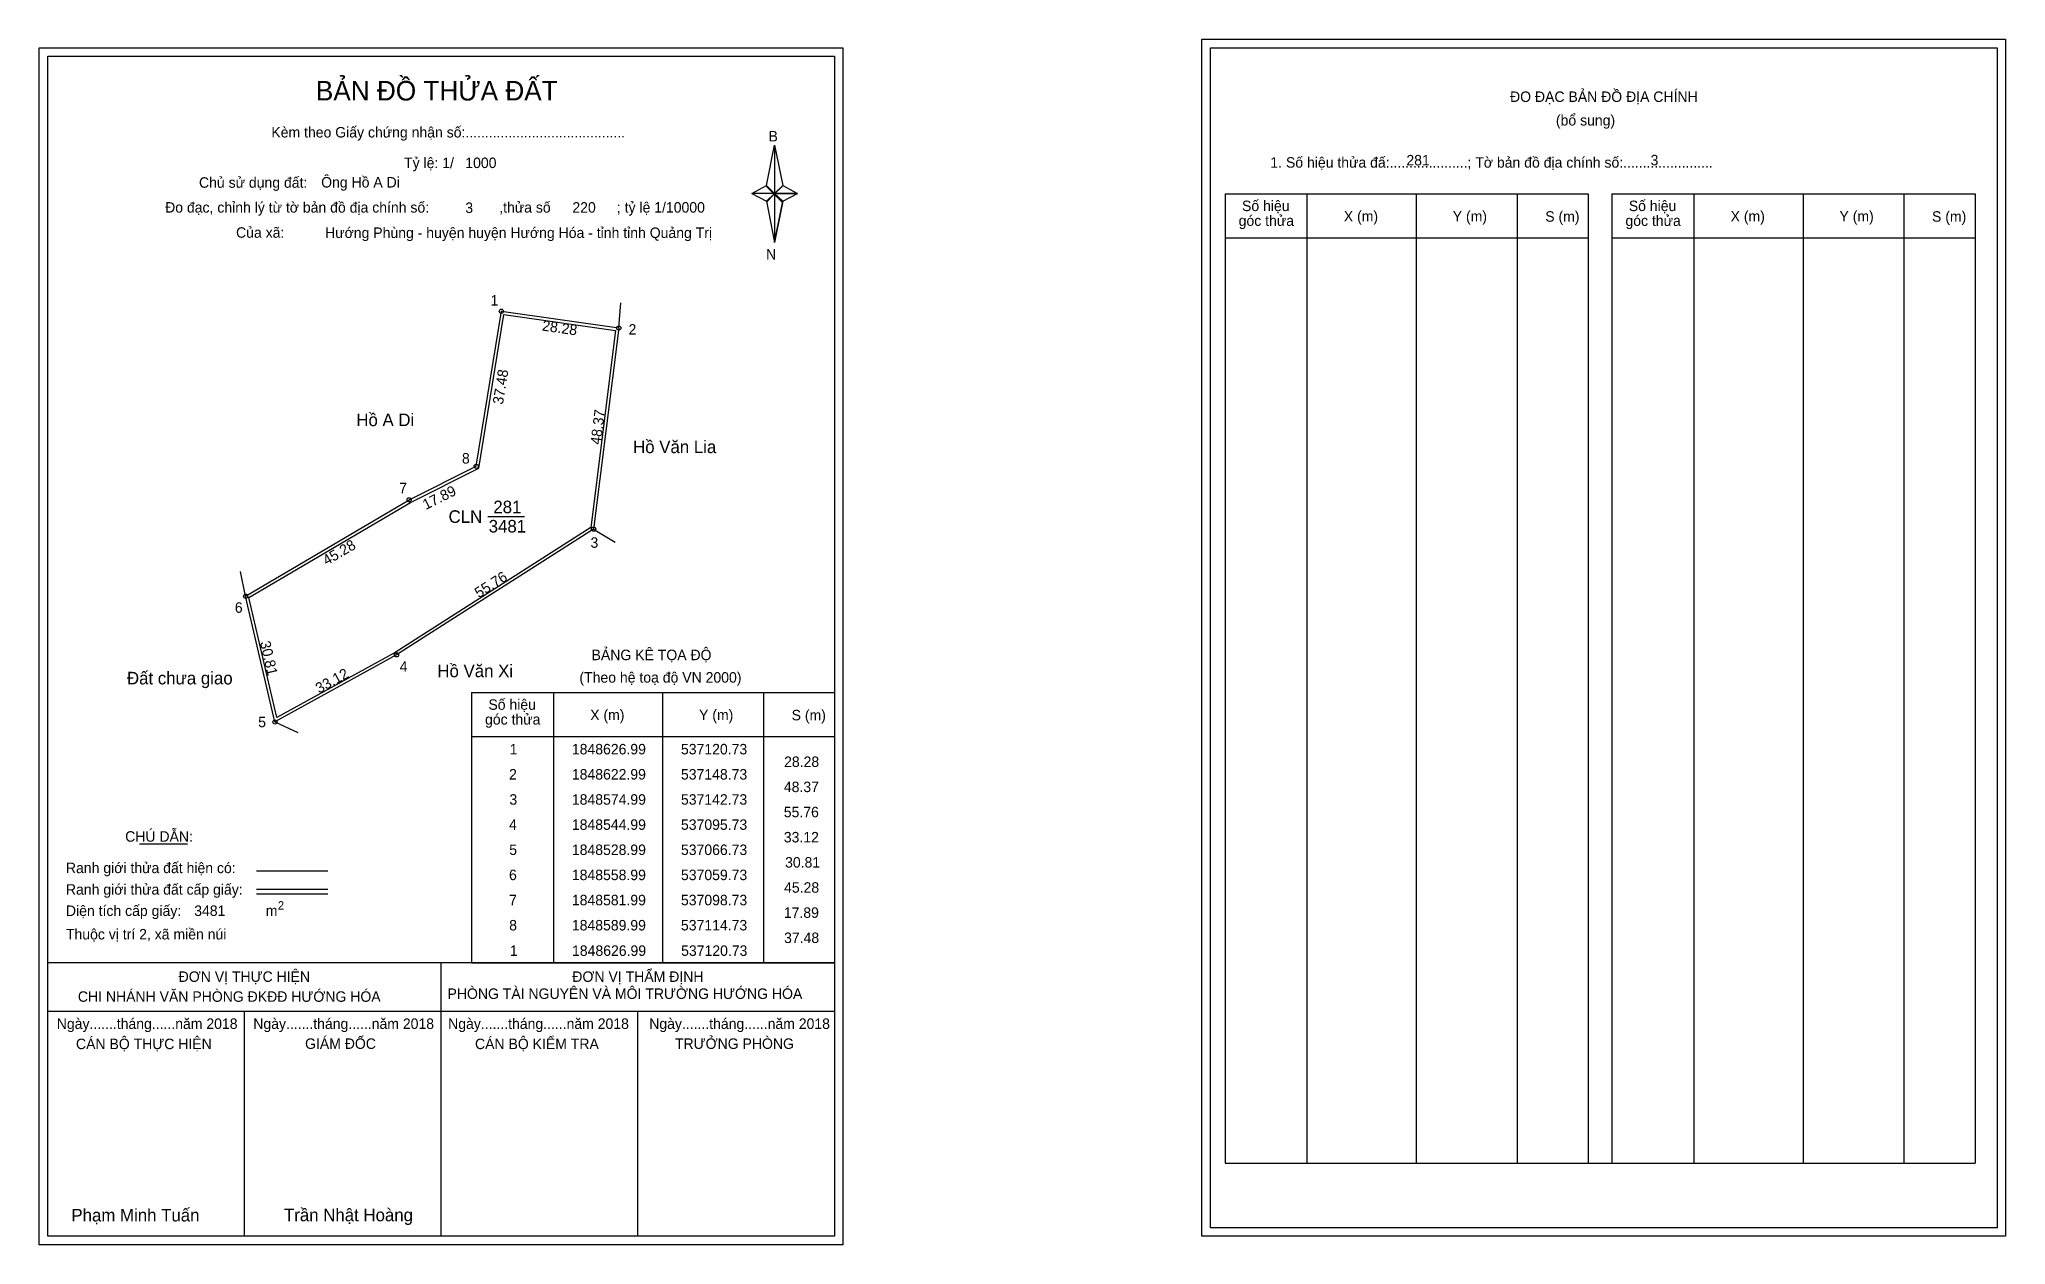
# Model space of a CAD drawing. Extents: x 537011 to 537480, y 1848404 to 1848692.
import ezdxf

# ---------------------------------------------------------------- set-up
doc = ezdxf.new("R2010")
doc.units = 0
for name, color, linetype in [('Level 1', 7, 'Continuous'), ('Level 10', 7, 'Continuous'), ('Level 11', 7, 'Continuous'), ('Level 13', 7, 'Continuous'), ('Level 27', 7, 'Continuous'), ('Level 3', 7, 'Continuous'), ('Level 36', 7, 'Continuous'), ('Level 49', 7, 'Continuous'), ('Level 53', 7, 'Continuous'), ('Level 55', 7, 'Continuous'), ('Level 6', 7, 'Continuous'), ('Level 63', 7, 'Continuous'), ('Level 9', 7, 'Continuous')]:
    doc.layers.add(name, color=color, linetype=linetype)

msp = doc.modelspace()

# ---------------------------------------------------------------- linework, layer by layer
at = {"layer": 'Level 1'}
for p, q in [((537012.53, 1848687.85), (537012.53, 1848687.85)), ((537289.85, 1848689.85), (537289.85, 1848689.85)), ((537183.95, 1848656.97), (537185.92, 1848666.61)), ((537183.95, 1848656.97), (537185.92, 1848666.61)), ((537185.92, 1848666.61), (537185.92, 1848655.09)), ((537185.92, 1848666.61), (537187.88, 1848656.97)), ((537185.92, 1848666.61), (537185.92, 1848655.09)), ((537180.5, 1848655.09), (537183.95, 1848656.97)), ((537180.5, 1848655.09), (537183.95, 1848653.25)), ((537185.92, 1848655.09), (537180.5, 1848655.09)), ((537183.95, 1848656.97), (537185.92, 1848655.09)), ((537185.92, 1848655.09), (537183.95, 1848656.97)), ((537185.77, 1848654.87), (537183.95, 1848656.75)), ((537185.92, 1848655.09), (537183.95, 1848653.25)), ((537183.95, 1848653.25), (537185.92, 1848655.09)), ((537185.77, 1848654.87), (537183.95, 1848653.03)), ((537183.95, 1848653.03), (537185.77, 1848654.87)), ((537187.74, 1848656.75), (537185.77, 1848654.87)), ((537185.77, 1848654.87), (537187.74, 1848656.75)), ((537187.74, 1848653.03), (537185.77, 1848654.87)), ((537187.88, 1848656.97), (537185.92, 1848655.09)), ((537185.92, 1848655.09), (537187.88, 1848656.97)), ((537185.92, 1848655.09), (537185.92, 1848643.39)), ((537185.92, 1848655.09), (537191.33, 1848655.09)), ((537185.92, 1848655.09), (537187.88, 1848653.25)), ((537191.33, 1848655.09), (537185.92, 1848655.09)), ((537185.92, 1848655.09), (537185.92, 1848643.39)), ((537187.88, 1848653.25), (537185.92, 1848655.09)), ((537187.88, 1848656.97), (537191.33, 1848655.09)), ((537187.88, 1848653.25), (537191.33, 1848655.09)), ((537293.38, 1848655), (537379.98, 1848655)), ((537312.97, 1848423.73), (537312.97, 1848655)), ((537339.04, 1848423.73), (537339.04, 1848655)), ((537363.02, 1848655), (537363.02, 1848423.73)), ((537379.98, 1848655), (537379.98, 1848423.73)), ((537385.64, 1848655), (537472.24, 1848655)), ((537405.23, 1848423.73), (537405.23, 1848655)), ((537431.3, 1848423.73), (537431.3, 1848655)), ((537455.27, 1848655), (537455.27, 1848423.73)), ((537472.24, 1848655), (537472.24, 1848423.73)), ((537183.95, 1848653.25), (537185.92, 1848643.39)), ((537187.88, 1848653.25), (537185.92, 1848643.39)), ((537185.92, 1848643.39), (537187.88, 1848653.25)), ((537293.38, 1848644.47), (537379.98, 1848644.47)), ((537385.64, 1848644.47), (537472.24, 1848644.47)), ((537113.62, 1848536.03), (537200.22, 1848536.03)), ((537133.21, 1848471.5), (537133.21, 1848536.03)), ((537159.28, 1848471.5), (537159.28, 1848536.03)), ((537183.25, 1848536.03), (537183.25, 1848471.5)), ((537113.62, 1848525.5), (537200.22, 1848525.5)), ((537034.44, 1848499.92), (537045.85, 1848499.92)), ((537062.31, 1848493.51), (537079.32, 1848493.51)), ((537062.31, 1848489.07), (537079.32, 1848489.07)), ((537062.31, 1848487.97), (537079.32, 1848487.97)), ((537119.35, 1848471.5), (537012.52, 1848471.5)), ((537200.22, 1848471.5), (537095.38, 1848471.5)), ((537106.37, 1848406.28), (537106.37, 1848471.5)), ((537113.62, 1848471.5), (537200.22, 1848471.5)), ((537200.22, 1848459.95), (537012.52, 1848459.95)), ((537059.45, 1848406.28), (537059.45, 1848459.95)), ((537153.3, 1848406.28), (537153.3, 1848459.95)), ((537293.38, 1848423.73), (537472.24, 1848423.73)), ((537200.22, 1848406.28), (537200.22, 1848406.28)), ((537477.55, 1848408.28), (537477.55, 1848408.28))]:
    msp.add_line(p, q, dxfattribs=at)
at = {"layer": 'Level 10'}
for p, q in [((537114.73, 1848589.99), (537120.73, 1848626.99)), ((537115.36, 1848589.52), (537121.31, 1848626.2)), ((537120.73, 1848626.99), (537148.73, 1848622.99)), ((537121.31, 1848626.2), (537147.95, 1848622.39)), ((537147.95, 1848622.39), (537142.08, 1848575.4)), ((537148.73, 1848622.99), (537142.73, 1848574.99)), ((537098.73, 1848581.99), (537114.73, 1848589.99)), ((537099.06, 1848581.37), (537115.36, 1848589.52)), ((537059.73, 1848558.99), (537098.73, 1848581.99)), ((537060.53, 1848558.65), (537099.06, 1848581.37)), ((537142.08, 1848575.4), (537095.37, 1848545.59)), ((537142.73, 1848574.99), (537095.73, 1848544.99)), ((537066.73, 1848528.99), (537059.73, 1848558.99)), ((537067.2, 1848530.05), (537060.53, 1848558.65)), ((537095.73, 1848544.99), (537066.73, 1848528.99)), ((537095.37, 1848545.59), (537067.2, 1848530.05))]:
    msp.add_line(p, q, dxfattribs=at)
at = {"layer": 'Level 11'}
for centre in [(537120.73, 1848626.99), (537148.73, 1848622.99), (537114.73, 1848589.99), (537098.73, 1848581.99), (537142.73, 1848574.99), (537059.73, 1848558.99), (537095.73, 1848544.99), (537066.73, 1848528.99), (537066.73, 1848528.99)]:
    msp.add_circle(centre, 0.5, dxfattribs=at)
at = {"layer": 'Level 27'}
for p, q in [((537148.73, 1848622.99), (537149.26, 1848628.97)), ((537142.73, 1848574.99), (537147.87, 1848571.9)), ((537059.73, 1848558.99), (537058.49, 1848564.86)), ((537066.73, 1848528.99), (537072.17, 1848526.46))]:
    msp.add_line(p, q, dxfattribs=at)
at = {"layer": 'Level 3'}
for p, q in [((537293.38, 1848655), (537293.38, 1848423.73)), ((537385.64, 1848655), (537385.64, 1848423.73)), ((537113.62, 1848536.03), (537113.62, 1848471.5))]:
    msp.add_line(p, q, dxfattribs=at)
at = {"layer": 'Level 63'}
for p, q in [((537287.85, 1848691.85), (537479.55, 1848691.85)), ((537287.85, 1848406.28), (537287.85, 1848691.85)), ((537479.55, 1848691.85), (537479.55, 1848406.28)), ((537010.52, 1848689.85), (537202.22, 1848689.85)), ((537010.52, 1848404.28), (537010.52, 1848689.85)), ((537012.52, 1848687.85), (537200.22, 1848687.85)), ((537012.52, 1848406.28), (537012.52, 1848687.85)), ((537200.22, 1848687.85), (537200.22, 1848406.28)), ((537202.22, 1848689.85), (537202.22, 1848404.28)), ((537289.85, 1848689.85), (537477.55, 1848689.85)), ((537289.85, 1848408.28), (537289.85, 1848689.85)), ((537477.55, 1848689.85), (537477.55, 1848408.28)), ((537200.22, 1848406.28), (537012.52, 1848406.28)), ((537479.55, 1848406.28), (537287.85, 1848406.28)), ((537477.55, 1848408.28), (537289.85, 1848408.28)), ((537202.22, 1848404.28), (537010.52, 1848404.28))]:
    msp.add_line(p, q, dxfattribs=at)
at = {"layer": 'Level 9'}
msp.add_line((537117.53, 1848577.99), (537126.22, 1848577.99), dxfattribs=at)

# ---------------------------------------------------------------- texts
at = {"layer": 'Level 1'}
for s, height, p in [('BẢN ĐỒ THỬA ĐẤT', 4.6657, (537076.49, 1848677.26)), ('ĐO ĐẠC BẢN ĐỒ ĐỊA CHÍNH', 2.5, (537361.33, 1848676.91)), ('(bổ sung)', 2.5, (537372.27, 1848671.29)), ('Kèm theo Giấy chứng nhận số:.........................................', 2.5, (537065.87, 1848668.43)), ('B', 2.5, (537184.46, 1848667.49)), ('1. Số hiệu thửa đấ:....................; Tờ bản đồ địa chính số:.......................', 2.5, (537304.16, 1848661.23)), ('Chủ sử dụng đất:', 2.5, (537048.61, 1848656.44)), ('Đo đạc, chỉnh lý từ tờ bản đồ địa chính số:                  ,thửa số                 ; tỷ lệ 1/10000', 2.5, (537040.53, 1848650.51)), ('góc thửa', 2.5, (537296.6, 1848647.34)), ('Số hiệu', 2.5, (537297.4, 1848650.87)), ('X (m)', 2.5, (537321.68, 1848648.39)), ('Y (m)', 2.5, (537347.66, 1848648.39)), ('S (m)', 2.5, (537369.73, 1848648.34)), ('góc thửa', 2.5, (537388.86, 1848647.34)), ('Số hiệu', 2.5, (537389.66, 1848650.87)), ('X (m)', 2.5, (537413.94, 1848648.39)), ('Y (m)', 2.5, (537439.91, 1848648.39)), ('S (m)', 2.5, (537461.99, 1848648.34)), ('Của xã:', 2.5, (537057.45, 1848644.51)), ('N', 2.5, (537183.86, 1848639.32)), ('BẢNG KÊ TỌA ĐỘ', 2.5, (537142.25, 1848543.73)), ('(Theo hệ toạ độ VN 2000)', 2.5, (537139.35, 1848538.37)), ('Số hiệu', 2.5, (537117.64, 1848531.89)), ('góc thửa', 2.5, (537116.84, 1848528.36)), ('X (m)', 2.5, (537141.92, 1848529.42)), ('Y (m)', 2.5, (537167.89, 1848529.42)), ('S (m)', 2.5, (537189.97, 1848529.37)), ('CHÚ DẪN:', 2.5, (537031, 1848500.42)), ('Ranh giới thửa đất hiện có:', 2.5, (537016.87, 1848492.92)), ('Ranh giới thửa đất cấp giấy:', 2.5, (537016.87, 1848487.78)), ('Diện tích cấp giấy:', 2.5, (537016.87, 1848482.7)), ('2', 2, (537067.43, 1848484.23)), ('m', 2.5, (537064.53, 1848482.72)), ('Thuộc vị trí 2, xã miền núi', 2.5, (537016.87, 1848477.1)), ('ĐƠN VỊ THỰC HIỆN', 2.5, (537043.76, 1848466.98)), ('ĐƠN VỊ THẨM ĐỊNH', 2.5, (537137.66, 1848466.98)), ('CHI NHÁNH VĂN PHÒNG ĐKĐĐ HƯỚNG HÓA', 2.5, (537019.72, 1848462.22)), ('PHÒNG TÀI NGUYÊN VÀ MÔI TRƯỜNG HƯỚNG HÓA', 2.5, (537107.89, 1848462.91)), ('Ngày.......tháng......năm 2018', 2.5, (537014.69, 1848455.75)), ('Ngày.......tháng......năm 2018', 2.5, (537061.56, 1848455.75)), ('Ngày.......tháng......năm 2018', 2.5, (537108.04, 1848455.75)), ('Ngày.......tháng......năm 2018', 2.5, (537156, 1848455.75)), ('CÁN BỘ THỰC HIỆN', 2.5, (537019.27, 1848450.93)), ('GIÁM ĐỐC', 2.5, (537073.91, 1848450.99)), ('CÁN BỘ KIỂM TRA', 2.5, (537114.45, 1848450.93)), ('TRƯỞNG PHÒNG', 2.5, (537162.14, 1848450.99)), ('Phạm Minh Tuấn', 3, (537018.18, 1848409.82)), ('Trần Nhật Hoàng', 3, (537068.88, 1848409.87))]:
    msp.add_text(s, height=height, dxfattribs=at).set_placement(p)
at = {"layer": 'Level 11'}
msp.add_text('Tỷ lệ: 1/', height=2.5, dxfattribs=at).set_placement((537097.53, 1848661.12))
at = {"layer": 'Level 13'}
for s, p in [('CLN', (537108.14, 1848576.49)), ('281', (537118.82, 1848578.79)), ('3481', (537117.71, 1848574.19))]:
    msp.add_text(s, height=3, dxfattribs=at).set_placement(p)
at = {"layer": 'Level 36'}
for s, p in [('Hồ A Di', (537086.14, 1848599.57)), ('Hồ Văn Lia', (537152.15, 1848593.13)), ('Hồ Văn Xi', (537105.47, 1848539.67)), ('Đất chưa giao', (537031.43, 1848537.95))]:
    msp.add_text(s, height=3, dxfattribs=at).set_placement(p)
at = {"layer": 'Level 49'}
for s, rotation, p in [('28.28', 351.8699, (537130.34, 1848622.38)), ('37.48', 80.789, (537121.1, 1848604.62)), ('48.37', 82.875, (537144.43, 1848595.05)), ('17.89', 26.5651, (537102.73, 1848579.55)), ('45.28', 30.5297, (537079.06, 1848566.25)), ('55.76', 32.55, (537115.36, 1848558.47)), ('30.81', 283.134, (537063.12, 1848548)), ('33.12', 28.8866, (537077.27, 1848535.72))]:
    msp.add_text(s, height=2.5, rotation=rotation, dxfattribs=at).set_placement(p)
at = {"layer": 'Level 53'}
for s, p in [('1', (537122.72, 1848521.25)), ('1848626.99', (537137.55, 1848521.25)), ('537120.73', (537163.57, 1848521.25)), ('28.28', (537188.17, 1848518.25)), ('2', (537122.57, 1848515.25)), ('1848622.99', (537137.55, 1848515.25)), ('537148.73', (537163.57, 1848515.25)), ('48.37', (537188.12, 1848512.25)), ('3', (537122.65, 1848509.25)), ('1848574.99', (537137.55, 1848509.25)), ('537142.73', (537163.57, 1848509.25)), ('55.76', (537188.1, 1848506.25)), ('4', (537122.56, 1848503.25)), ('1848544.99', (537137.55, 1848503.25)), ('537095.73', (537163.57, 1848503.25)), ('5', (537122.61, 1848497.25)), ('1848528.99', (537137.55, 1848497.25)), ('537066.73', (537163.57, 1848497.25)), ('33.12', (537188.11, 1848500.25)), ('30.81', (537188.41, 1848494.25)), ('6', (537122.56, 1848491.25)), ('1848558.99', (537137.55, 1848491.25)), ('537059.73', (537163.57, 1848491.25)), ('45.28', (537188.17, 1848488.25)), ('7', (537122.57, 1848485.25)), ('1848581.99', (537137.55, 1848485.25)), ('537098.73', (537163.57, 1848485.25)), ('8', (537122.6, 1848479.25)), ('1848589.99', (537137.55, 1848479.25)), ('537114.73', (537163.57, 1848479.25)), ('17.89', (537188.11, 1848482.25)), ('37.48', (537188.17, 1848476.25)), ('1', (537122.76, 1848473.18)), ('1848626.99', (537137.59, 1848473.18)), ('537120.73', (537163.61, 1848473.18))]:
    msp.add_text(s, height=2.5, dxfattribs=at).set_placement(p)
at = {"layer": 'Level 55'}
for s, height, p in [('1', 0.4, (537120.62, 1848626.99)), ('0', 0.11, (537120.69, 1848626.88)), ('0', 0.11, (537120.69, 1848626.88)), ('2', 0.4, (537148.59, 1848622.99)), ('0', 0.11, (537148.69, 1848622.88)), ('0', 0.11, (537148.69, 1848622.88)), ('0', 0.11, (537148.69, 1848622.88)), ('8', 0.4, (537114.6, 1848589.99)), ('0', 0.11, (537114.69, 1848589.88)), ('0', 0.11, (537114.69, 1848589.88)), ('7', 0.4, (537098.6, 1848581.99)), ('0', 0.11, (537098.69, 1848581.88)), ('0', 0.11, (537098.69, 1848581.88)), ('282', 0.11, (537142.61, 1848574.88)), ('3', 0.4, (537142.61, 1848574.99)), ('0', 0.11, (537142.69, 1848574.88)), ('6', 0.4, (537059.59, 1848558.99)), ('0', 0.11, (537059.69, 1848558.88)), ('0', 0.11, (537059.69, 1848558.88)), ('0', 0.11, (537059.69, 1848558.88)), ('0', 0.11, (537059.69, 1848558.88)), ('4', 0.4, (537095.59, 1848544.99)), ('282', 0.11, (537095.61, 1848544.88)), ('5', 0.4, (537066.6, 1848528.99)), ('282', 0.11, (537066.61, 1848528.88)), ('0', 0.11, (537066.69, 1848528.88)), ('0', 0.11, (537066.69, 1848528.88))]:
    msp.add_text(s, height=height, dxfattribs=at).set_placement(p)
at = {"layer": 'Level 6'}
for s, p in [('1000', (537112.13, 1848661.14)), ('281', (537336.61, 1848661.77)), ('3', (537394.85, 1848661.79)), ('Ông Hồ A Di', (537077.75, 1848656.5)), ('3', (537112.13, 1848650.42)), ('220', (537137.67, 1848650.5)), (' Hướng Phùng - huyện huyện Hướng Hóa - tỉnh tỉnh Quảng Trị', (537077.76, 1848644.46)), ('3481', (537047.47, 1848482.71))]:
    msp.add_text(s, height=2.5, dxfattribs=at).set_placement(p)
at = {"layer": 'Level 9'}
for s, p in [('1', (537118.14, 1848628.32)), ('2', (537151.07, 1848621.4)), ('8', (537111.33, 1848590.64)), ('7', (537096.36, 1848583.55)), ('3', (537142, 1848570.54)), ('6', (537057.16, 1848555.04)), ('4', (537096.5, 1848540.99)), ('5', (537062.73, 1848527.73))]:
    msp.add_text(s, height=2.5, dxfattribs=at).set_placement(p)

doc.saveas('drawing.dxf')
